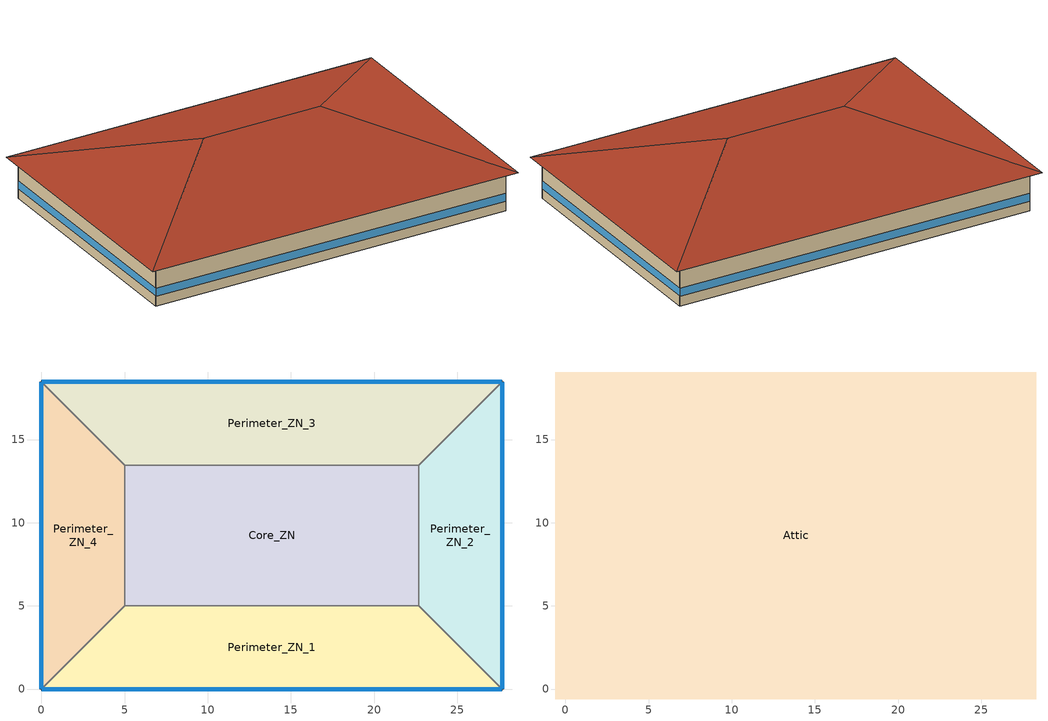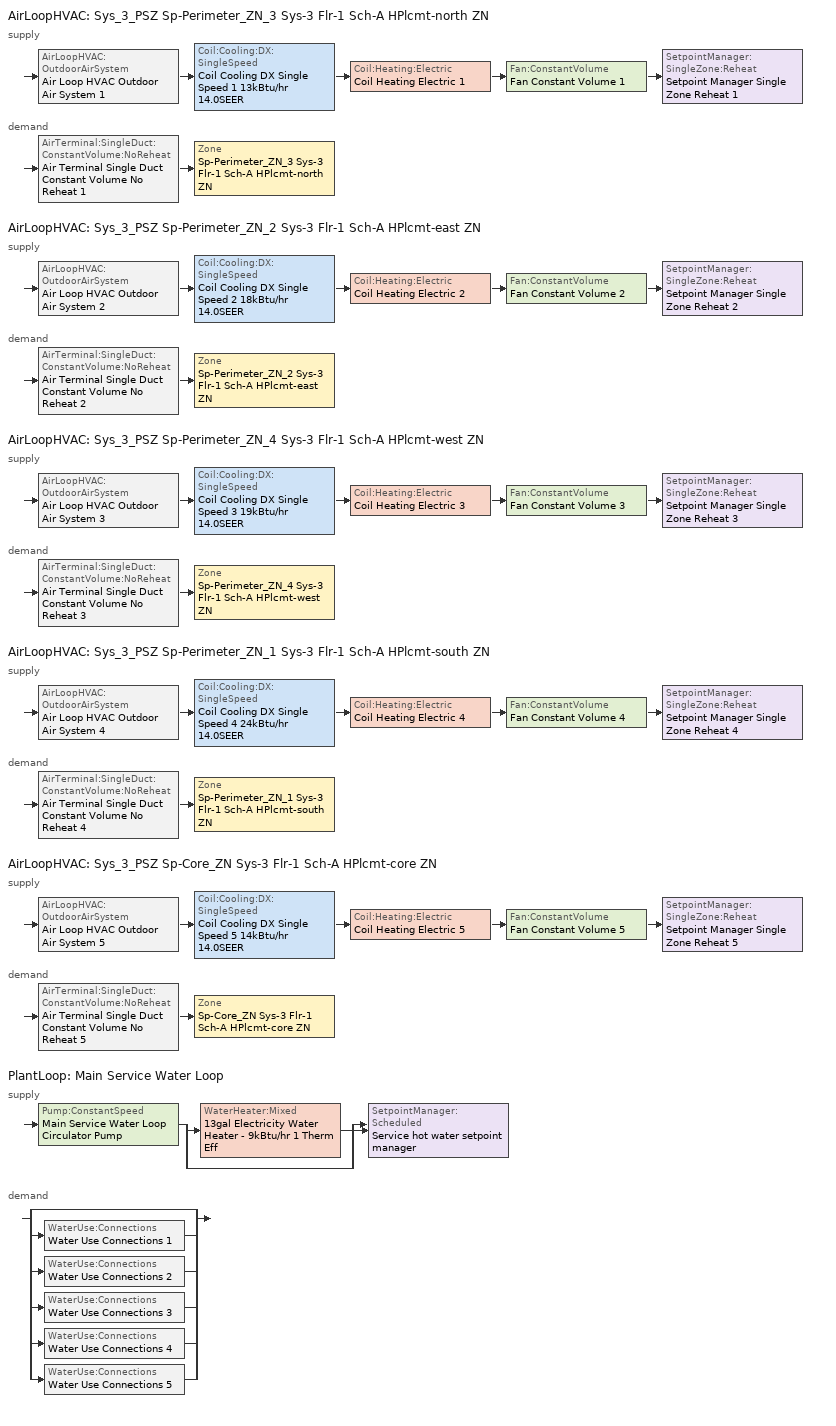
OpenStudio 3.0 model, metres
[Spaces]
Perimeter_ZN_1
 floor ground: 22.69,5 27.69,0 0,0 5,5 z0
 wall outside: 0,0 27.69,0 z0:3.05
 wall to Perimeter_ZN_4: 5,5 0,0 z0:3.05
 wall to Core_ZN: 22.69,5 5,5 z0:3.05
 wall to Perimeter_ZN_2: 27.69,0 22.69,5 z0:3.05
 window: 0.03,0 27.66,0 z0.76:1.37
Perimeter_ZN_2
 floor ground: 27.69,18.46 27.69,0 22.69,5 22.69,13.46 z0
 wall outside: 27.69,0 27.69,18.46 z0:3.05
 wall to Perimeter_ZN_3: 27.69,18.46 22.69,13.46 z0:3.05
 wall to Core_ZN: 22.69,13.46 22.69,5 z0:3.05
 window: 27.69,0.03 27.69,18.43 z0.76:1.37
Perimeter_ZN_3
 floor ground: 27.69,18.46 22.69,13.46 5,13.46 0,18.46 z0
 wall outside: 27.69,18.46 0,18.46 z0:3.05
 wall to Core_ZN: 5,13.46 22.69,13.46 z0:3.05
 wall to Perimeter_ZN_4: 0,18.46 5,13.46 z0:3.05
 window: 27.66,18.46 0.03,18.46 z0.76:1.37
Perimeter_ZN_4
 floor ground: 0,18.46 5,13.46 5,5 0,0 z0
 wall outside: 0,18.46 0,0 z0:3.05
 wall to Core_ZN: 5,5 5,13.46 z0:3.05
 window: 0,18.43 0,0.03 z0.76:1.37
Core_ZN
 floor ground: 22.69,13.46 22.69,5 5,5 5,13.46 z0
Attic
 floor outside: 28.29,19.06 27.69,18.46 0,18.46 -0.6,19.06 z3.05; -0.6,19.06 0,18.46 0,0 -0.6,-0.6 z3.05; 28.29,19.06 28.29,-0.6 27.69,0 27.69,18.46 z3.05; 27.69,0 28.29,-0.6 -0.6,-0.6 0,0 z3.05
 floor to Perimeter_ZN_4: 0,18.46 5,13.46 5,5 0,0 z3.05
 floor to Perimeter_ZN_1: 22.69,5 27.69,0 0,0 5,5 z3.05
 floor to Perimeter_ZN_2: 27.69,18.46 27.69,0 22.69,5 22.69,13.46 z3.05
 floor to Core_ZN: 22.69,13.46 22.69,5 5,5 5,13.46 z3.05
 floor to Perimeter_ZN_3: 27.69,18.46 22.69,13.46 5,13.46 0,18.46 z3.05
 roof outside: 18.46,9.23,6.33 28.29,-0.6,3.05 28.29,19.06,3.05; 18.46,9.23,6.33 28.29,19.06,3.05 -0.6,19.06,3.05 9.23,9.23,6.33; 9.23,9.23,6.33 -0.6,-0.6,3.05 28.29,-0.6,3.05 18.46,9.23,6.33; 9.23,9.23,6.33 -0.6,19.06,3.05 -0.6,-0.6,3.05
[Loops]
AirLoopHVAC 'Sys_3_PSZ Sp-Perimeter_ZN_3 Sys-3 Flr-1 Sch-A HPlcmt-north ZN'
 supply: AirLoopHVAC:OutdoorAirSystem 'Air Loop HVAC Outdoor Air System 1' > Coil:Cooling:DX:SingleSpeed 'Coil Cooling DX Single Speed 1 13kBtu/hr 14.0SEER' > Coil:Heating:Electric 'Coil Heating Electric 1' > Fan:ConstantVolume 'Fan Constant Volume 1' > SetpointManager:SingleZone:Reheat 'Setpoint Manager Single Zone Reheat 1'
 demand: AirTerminal:SingleDuct:ConstantVolume:NoReheat 'Air Terminal Single Duct Constant Volume No Reheat 1' > Zone 'Sp-Perimeter_ZN_3 Sys-3 Flr-1 Sch-A HPlcmt-north ZN'
AirLoopHVAC 'Sys_3_PSZ Sp-Perimeter_ZN_2 Sys-3 Flr-1 Sch-A HPlcmt-east ZN'
 supply: AirLoopHVAC:OutdoorAirSystem 'Air Loop HVAC Outdoor Air System 2' > Coil:Cooling:DX:SingleSpeed 'Coil Cooling DX Single Speed 2 18kBtu/hr 14.0SEER' > Coil:Heating:Electric 'Coil Heating Electric 2' > Fan:ConstantVolume 'Fan Constant Volume 2' > SetpointManager:SingleZone:Reheat 'Setpoint Manager Single Zone Reheat 2'
 demand: AirTerminal:SingleDuct:ConstantVolume:NoReheat 'Air Terminal Single Duct Constant Volume No Reheat 2' > Zone 'Sp-Perimeter_ZN_2 Sys-3 Flr-1 Sch-A HPlcmt-east ZN'
AirLoopHVAC 'Sys_3_PSZ Sp-Perimeter_ZN_4 Sys-3 Flr-1 Sch-A HPlcmt-west ZN'
 supply: AirLoopHVAC:OutdoorAirSystem 'Air Loop HVAC Outdoor Air System 3' > Coil:Cooling:DX:SingleSpeed 'Coil Cooling DX Single Speed 3 19kBtu/hr 14.0SEER' > Coil:Heating:Electric 'Coil Heating Electric 3' > Fan:ConstantVolume 'Fan Constant Volume 3' > SetpointManager:SingleZone:Reheat 'Setpoint Manager Single Zone Reheat 3'
 demand: AirTerminal:SingleDuct:ConstantVolume:NoReheat 'Air Terminal Single Duct Constant Volume No Reheat 3' > Zone 'Sp-Perimeter_ZN_4 Sys-3 Flr-1 Sch-A HPlcmt-west ZN'
AirLoopHVAC 'Sys_3_PSZ Sp-Perimeter_ZN_1 Sys-3 Flr-1 Sch-A HPlcmt-south ZN'
 supply: AirLoopHVAC:OutdoorAirSystem 'Air Loop HVAC Outdoor Air System 4' > Coil:Cooling:DX:SingleSpeed 'Coil Cooling DX Single Speed 4 24kBtu/hr 14.0SEER' > Coil:Heating:Electric 'Coil Heating Electric 4' > Fan:ConstantVolume 'Fan Constant Volume 4' > SetpointManager:SingleZone:Reheat 'Setpoint Manager Single Zone Reheat 4'
 demand: AirTerminal:SingleDuct:ConstantVolume:NoReheat 'Air Terminal Single Duct Constant Volume No Reheat 4' > Zone 'Sp-Perimeter_ZN_1 Sys-3 Flr-1 Sch-A HPlcmt-south ZN'
AirLoopHVAC 'Sys_3_PSZ Sp-Core_ZN Sys-3 Flr-1 Sch-A HPlcmt-core ZN'
 supply: AirLoopHVAC:OutdoorAirSystem 'Air Loop HVAC Outdoor Air System 5' > Coil:Cooling:DX:SingleSpeed 'Coil Cooling DX Single Speed 5 14kBtu/hr 14.0SEER' > Coil:Heating:Electric 'Coil Heating Electric 5' > Fan:ConstantVolume 'Fan Constant Volume 5' > SetpointManager:SingleZone:Reheat 'Setpoint Manager Single Zone Reheat 5'
 demand: AirTerminal:SingleDuct:ConstantVolume:NoReheat 'Air Terminal Single Duct Constant Volume No Reheat 5' > Zone 'Sp-Core_ZN Sys-3 Flr-1 Sch-A HPlcmt-core ZN'
PlantLoop 'Main Service Water Loop'
 supply: Pump:ConstantSpeed 'Main Service Water Loop Circulator Pump' > split
  | WaterHeater:Mixed '13gal Electricity Water Heater - 9kBtu/hr 1 Therm Eff'
  | bypass
  join > SetpointManager:Scheduled 'Service hot water setpoint manager'
 demand: split
  | bypass
  | WaterUse:Connections 'Water Use Connections 1'
  | WaterUse:Connections 'Water Use Connections 2'
  | WaterUse:Connections 'Water Use Connections 3'
  | WaterUse:Connections 'Water Use Connections 4'
  | WaterUse:Connections 'Water Use Connections 5'
[Site]
Kuujjuaq AP_QC_CAN: Latitude {deg}=58.1; Longitude {deg}=-68.417; Time Zone {hr}=-5; Elevation {m}=39.9; Terrain=City
[Building]
SmallOffice-CAN_QC_Kuujjuaq.AP.719060_CWEC2016.epw created: 2020-05-18 23:50:56 +0000: North Axis {deg}=0; Default Construction Set=BTAP-Mass at hdd = 8550.0; Standards Number of Stories=1; Standards Number of Above Ground Stories=1; Standards Building Type=NECB2017_SmallOffice
[Site:WaterMainsTemperature]
Calculation Method=Correlation; Annual Average Outdoor Air Temperature {C}=-3.825; Maximum Difference In Monthly Average Outdoor Air Temperatures {deltaC}=36
[Site:GroundTemperature:BuildingSurface]
19.527, 19.502, 19.536, 19.598, 20.002, 21.64, 22.225, 22.375, 21.449, 20.121, 19.802, 19.633
[SizingPeriod:DesignDay] Barometric Pressure {Pa}=100847; Sky Clearness=0; Rain Indicator=0; Snow Indicator=0; Day of Month=21; Daylight Saving Time Indicator=0; Humidity Indicating Type=Wetbulb; Dry-Bulb Temperature Range Modifier Type=DefaultMultipliers
Name | Maximum Dry-Bulb Temperature {C} | Daily Dry-Bulb Temperature Range {deltaC} | Humidity Indicating Conditions at Maximum Dry-Bulb | Wind Speed {m/s} | Wind Direction {deg} | Month | Day Type | Solar Model Indicator | ASHRAE Taub | ASHRAE Taud
Kuujjuaq AP Ann Clg .4% Condns DB=>MWB | 24.1 | 10.3 | 16.2 | 4 | 210 | 7 | SummerDesignDay | ASHRAETau | 0.364 | 2.418
Kuujjuaq AP Ann Htg 99.6% Condns DB | -36.2 | 0 | -36.2 | 2.2 | 220 | 1 | WinterDesignDay | ASHRAEClearSky
[Material:NoMass] Roughness=Smooth; Thermal Absorptance=0.9; Solar Absorptance=0.7
Name | Thermal Resistance {m2-K/W} | Visible Absorptance
Typical Carpet Pad | 0.21648 | 0.8
Typical Insulation 1 | 6.78179 | 0.7
Typical Insulation 2 | 5.19354 | 0.7
Typical Insulation 3 | 8.26445 | 0.7
Typical Carpet Pad 2 | 2.57255 | 0.8
Typical Carpet Pad 3 | 4.69593 | 0.8
Typical Insulation 4 | 0.714268 | 0.7
Typical Insulation 5 | 0.714286 | 0.7
[Material]
Name | Roughness | Thickness {m} | Conductivity {W/m-K} | Density {kg/m3} | Specific Heat {J/kg-K} | Thermal Absorptance | Solar Absorptance | Visible Absorptance
100mm Normalweight concrete floor | MediumSmooth | 0.1016 | 2.31 | 2322 | 832
G01 13mm gypsum board | Smooth | 0.0127 | 0.16 | 800 | 1090 | 0.9 | 0.7 | 0.5
G05 25mm wood | MediumSmooth | 0.0254 | 0.15 | 608 | 1630 | 0.9 | 0.5 | 0.5
4 in. Normalweight Concrete Floor | MediumRough | 0.1016 | 2.31 | 2322 | 832 | 0.9 | 0.7 | 0.7
1IN Stucco | Smooth | 0.0253 | 0.6918 | 1858 | 837 | 0.9 | 0.7 | 0.92
8IN CONCRETE HW RefBldg | Rough | 0.2032 | 1.311 | 2240 | 836.8 | 0.9 | 0.7 | 0.7
1/2IN Gypsum | Smooth | 0.0127 | 0.16 | 784.9 | 830 | 0.9 | 0.4 | 0.4
Metal Roof Surface; F08 Metal surface | Smooth | 0.0008 | 45.28 | 7824 | 500 | 0.9 | 0.7 | 0.7
6 in. Normalweight Concrete Floor | MediumRough | 0.1524 | 2.31 | 2322 | 832 | 0.9 | 0.7 | 0.7
[Construction]
BTAP-Int-Floor: 100mm Normalweight concrete floor, Typical Carpet Pad
BTAP-Int-Wall: G01 13mm gypsum board, G01 13mm gypsum board
BTAP-Int-Ceiling: Typical Carpet Pad, 100mm Normalweight concrete floor
BTAP-Ext-DaylightDiffuser: SimpleGlazing
BTAP-Int-Door: G05 25mm wood
BTAP-Ext-Floor-Mass:U-0.142: Typical Insulation 1, 4 in. Normalweight Concrete Floor, Typical Carpet Pad
BTAP-Ext-Wall-Mass:U-0.183: 1IN Stucco, 8IN CONCRETE HW RefBldg, Typical Insulation 2, 1/2IN Gypsum
BTAP-Ext-Roof-Metal:U-0.12099999999999998: Metal Roof Surface, Typical Insulation 3
BTAP-Grnd-Floor-Mass:U-0.379: 6 in. Normalweight Concrete Floor, Typical Carpet Pad 2
BTAP-Grnd-Roof-Mass:U-0.21: 6 in. Normalweight Concrete Floor, Typical Carpet Pad 3
BTAP-Ext-Door:U-1.4: F08 Metal surface, Typical Insulation 4
BTAP-Ext-OverHeadDoor:U-1.4: Typical Insulation 5
BTAP-Ext-DaylightDiffuser:U=0.140 SHGC=0.600: SimpleGlazing:U=0.140 SHGC=0.600
[DefaultConstructionSet]
BTAP-Mass at hdd = 8550.0: Default Exterior Surface Constructions=BTAP-Mass at hdd = 8550.0; Default Interior Surface Constructions=Default Surface Constructions 2; Default Ground Contact Surface Constructions=BTAP-Mass at hdd = 8550.0 1; Default Exterior SubSurface Constructions=BTAP-Mass at hdd = 8550.0; Default Interior SubSurface Constructions=Default Sub Surface Constructions 2; Interior Partition Construction=BTAP-Int-Door
[DefaultSurfaceConstructions]
Name | Floor Construction | Wall Construction | Roof Ceiling Construction
Default Surface Constructions 2 | BTAP-Int-Floor | BTAP-Int-Wall | BTAP-Int-Ceiling
BTAP-Mass at hdd = 8550.0 | BTAP-Ext-Floor-Mass:U-0.142 | BTAP-Ext-Wall-Mass:U-0.183 | BTAP-Ext-Roof-Metal:U-0.12099999999999998
BTAP-Mass at hdd = 8550.0 1 | BTAP-Grnd-Floor-Mass:U-0.379 | BTAP-Grnd-Roof-Mass:U-0.21 | BTAP-Grnd-Roof-Mass:U-0.21
[DefaultSubSurfaceConstructions]
Name | Fixed Window Construction | Operable Window Construction | Door Construction | Glass Door Construction | Overhead Door Construction | Skylight Construction | Tubular Daylight Dome Construction | Tubular Daylight Diffuser Construction
Default Sub Surface Constructions 2 | BTAP-Ext-DaylightDiffuser | BTAP-Ext-DaylightDiffuser | BTAP-Int-Door
BTAP-Mass at hdd = 8550.0 | BTAP-Ext-DaylightDiffuser:U=0.140 SHGC=0.600 | BTAP-Ext-DaylightDiffuser:U=0.140 SHGC=0.600 | BTAP-Ext-Door:U-1.4 | BTAP-Ext-DaylightDiffuser:U=0.140 SHGC=0.600 | BTAP-Ext-OverHeadDoor:U-1.4 | BTAP-Ext-DaylightDiffuser:U=0.140 SHGC=0.600 | BTAP-Ext-DaylightDiffuser:U=0.140 SHGC=0.600 | BTAP-Ext-DaylightDiffuser:U=0.140 SHGC=0.600
[WindowMaterial:SimpleGlazingSystem] Solar Heat Gain Coefficient=0.6; Visible Transmittance=0.21
Name | U-Factor {W/m2-K}
SimpleGlazing | 2.2
SimpleGlazing:U=0.140 SHGC=0.600 | 1.4
[Space]
Name | Space Type | Building Story | Thermal Zone | Part of Total Floor Area
Perimeter_ZN_1 | Space Function Office enclosed <= 25 m2 | Building Story 1 | Sp-Perimeter_ZN_1 Sys-3 Flr-1 Sch-A HPlcmt-south ZN | Yes
Attic | Space Function - undefined - | Building Story 2 | Sp-Attic Sys-0 Flr-2 Sch-- undefined - HPlcmt-core ZN | No
Perimeter_ZN_2 | Space Function Office enclosed <= 25 m2 | Building Story 1 | Sp-Perimeter_ZN_2 Sys-3 Flr-1 Sch-A HPlcmt-east ZN | Yes
Perimeter_ZN_3 | Space Function Office enclosed <= 25 m2 | Building Story 1 | Sp-Perimeter_ZN_3 Sys-3 Flr-1 Sch-A HPlcmt-north ZN | Yes
Perimeter_ZN_4 | Space Function Office enclosed <= 25 m2 | Building Story 1 | Sp-Perimeter_ZN_4 Sys-3 Flr-1 Sch-A HPlcmt-west ZN | Yes
Core_ZN | Space Function Office enclosed <= 25 m2 | Building Story 1 | Sp-Core_ZN Sys-3 Flr-1 Sch-A HPlcmt-core ZN | Yes
[BuildingStory]
Name | Nominal Z Coordinate {m}
Building Story 1 | 0
Building Story 2 | 3.05
[SpaceType] Standards Building Type=Space Function
Name | Default Schedule Set | Design Specification Outdoor Air Object | Standards Space Type
Space Function - undefined - | Space Function - undefined - Schedule Set | Space Function - undefined - Ventilation | - undefined -
Space Function Office enclosed <= 25 m2 | Space Function Office enclosed <= 25 m2 Schedule Set | Space Function Office enclosed <= 25 m2 Ventilation | Office enclosed <= 25 m2
[DesignSpecification:OutdoorAir] Outdoor Air Flow per Person {m3/s-person}=0; Outdoor Air Flow Air Changes per Hour {1/hr}=0
Name | Outdoor Air Flow per Floor Area {m3/s-m2} | Outdoor Air Method | Outdoor Air Flow Rate {m3/s}
Space Function - undefined - Ventilation | 0
Space Function Office enclosed <= 25 m2 Ventilation | 0.00042164 | Sum | 0
[DefaultScheduleSet] Infiltration Schedule=Always On
Name | Number of People Schedule | People Activity Level Schedule | Lighting Schedule | Electric Equipment Schedule
Space Function - undefined - Schedule Set
Space Function Office enclosed <= 25 m2 Schedule Set | NECB-A-Occupancy | NECB-Activity | NECB-A-Occupancy-NECB-A-Lighting-0.3-0.1-0.67-Light Ruleset | NECB-A-Electric-Equipment
[ThermostatSetpoint:DualSetpoint]
Name | Heating Setpoint Temperature Schedule | Cooling Setpoint Temperature Schedule
Space Function - undefined - Thermostat 2
Space Function Office enclosed <= 25 m2 Thermostat 6; Space Function Office enclosed <= 25 m2 Thermostat 7; Space Function Office enclosed <= 25 m2 Thermostat 8; Space Function Office enclosed <= 25 m2 Thermostat 9; Space Function Office enclosed <= 25 m2 Thermostat 10 | NECB-A-Thermostat Setpoint-Heating | NECB-A-Thermostat Setpoint-Cooling
[People:Definition]
Space Function Office enclosed <= 25 m2 People Definition: Number of People Calculation Method=People/Area; People per Space Floor Area {person/m2}=0.0500182; Fraction Radiant=0.3
[People]
Space Function Office enclosed <= 25 m2 People: People Definition=Space Function Office enclosed <= 25 m2 People Definition; Space or SpaceType=Space Function Office enclosed <= 25 m2; Work Efficiency Schedule=Work Efficiency Schedule; Clothing Insulation Schedule=Clothing Schedule; Air Velocity Schedule=Air Velocity Schedule; Multiplier=1
[Lights:Definition]
Space Function Office enclosed <= 25 m2 Lights Definition: Design Level Calculation Method=Watts/Area; Watts per Space Floor Area {W/m2}=9.99992; Fraction Radiant=0.5; Fraction Visible=0.2
[Lights]
Space Function Office enclosed <= 25 m2 Lights: Lights Definition=Space Function Office enclosed <= 25 m2 Lights Definition; Space or SpaceType=Space Function Office enclosed <= 25 m2; Fraction Replaceable=1
[ElectricEquipment:Definition]
Space Function Office enclosed <= 25 m2 Elec Equip Definition: Design Level Calculation Method=Watts/Area; Watts per Space Floor Area {W/m2}=7.50273; Fraction Radiant=0.5
[ElectricEquipment]
Space Function Office enclosed <= 25 m2 Elec Equip: Electric Equipment Definition=Space Function Office enclosed <= 25 m2 Elec Equip Definition; Space or SpaceType=Space Function Office enclosed <= 25 m2
[SpaceInfiltration:DesignFlowRate] Schedule=Always On Discrete; Design Flow Rate Calculation Method=Flow/ExteriorArea; Constant Term Coefficient=0; Temperature Term Coefficient=0; Velocity Term Coefficient=0.224; Velocity Squared Term Coefficient=0
Name | Space or SpaceType | Flow per Exterior Surface Area {m3/s-m2}
Attic Infiltration | Attic | 0.000228332
Perimeter_ZN_1 Infiltration | Perimeter_ZN_1 | 0.00025
Perimeter_ZN_2 Infiltration | Perimeter_ZN_2 | 0.00025
Perimeter_ZN_3 Infiltration | Perimeter_ZN_3 | 0.00025
Perimeter_ZN_4 Infiltration | Perimeter_ZN_4 | 0.00025
[ThermalZone] Use Ideal Air Loads=No
Name | Thermostat
Sp-Attic Sys-0 Flr-2 Sch-- undefined - HPlcmt-core ZN | Space Function - undefined - Thermostat 2
Sp-Perimeter_ZN_3 Sys-3 Flr-1 Sch-A HPlcmt-north ZN | Space Function Office enclosed <= 25 m2 Thermostat 6
Sp-Perimeter_ZN_2 Sys-3 Flr-1 Sch-A HPlcmt-east ZN | Space Function Office enclosed <= 25 m2 Thermostat 7
Sp-Perimeter_ZN_4 Sys-3 Flr-1 Sch-A HPlcmt-west ZN | Space Function Office enclosed <= 25 m2 Thermostat 8
Sp-Perimeter_ZN_1 Sys-3 Flr-1 Sch-A HPlcmt-south ZN | Space Function Office enclosed <= 25 m2 Thermostat 9
Sp-Core_ZN Sys-3 Flr-1 Sch-A HPlcmt-core ZN | Space Function Office enclosed <= 25 m2 Thermostat 10
[Sizing:Zone] Zone Cooling Design Supply Air Temperature Input Method=SupplyAirTemperature; Zone Cooling Design Supply Air Temperature Difference {deltaC}=11.11; Zone Heating Design Supply Air Temperature Input Method=SupplyAirTemperature; Zone Heating Design Supply Air Temperature Difference {deltaC}=11.11; Zone Cooling Design Supply Air Humidity Ratio {kg-H2O/kg-air}=0.0085; Zone Heating Design Supply Air Humidity Ratio {kg-H2O/kg-air}=0.008; Cooling Design Air Flow Method=DesignDay; Heating Design Air Flow Method=DesignDay; Account for Dedicated Outdoor Air System=No; Dedicated Outdoor Air System Control Strategy=NeutralSupplyAir; Dedicated Outdoor Air Low Setpoint Temperature for Design {C}=autosize; Dedicated Outdoor Air High Setpoint Temperature for Design {C}=autosize
Name | Zone Cooling Design Supply Air Temperature {C} | Zone Heating Design Supply Air Temperature {C} | Zone Heating Sizing Factor | Zone Cooling Sizing Factor
Sp-Attic Sys-0 Flr-2 Sch-- undefined - HPlcmt-core ZN | 14 | 40
Sp-Perimeter_ZN_3 Sys-3 Flr-1 Sch-A HPlcmt-north ZN; Sp-Perimeter_ZN_2 Sys-3 Flr-1 Sch-A HPlcmt-east ZN; Sp-Perimeter_ZN_4 Sys-3 Flr-1 Sch-A HPlcmt-west ZN; Sp-Perimeter_ZN_1 Sys-3 Flr-1 Sch-A HPlcmt-south ZN; Sp-Core_ZN Sys-3 Flr-1 Sch-A HPlcmt-core ZN | 13 | 43 | 1.3 | 1.1
[Zone equipment]
Sp-Perimeter_ZN_3 Sys-3 Flr-1 Sch-A HPlcmt-north ZN: Air Terminal Single Duct Constant Volume No Reheat 1, Zone HVAC Baseboard Convective Electric 1
Sp-Perimeter_ZN_2 Sys-3 Flr-1 Sch-A HPlcmt-east ZN: Air Terminal Single Duct Constant Volume No Reheat 2, Zone HVAC Baseboard Convective Electric 2
Sp-Perimeter_ZN_4 Sys-3 Flr-1 Sch-A HPlcmt-west ZN: Air Terminal Single Duct Constant Volume No Reheat 3, Zone HVAC Baseboard Convective Electric 3
Sp-Perimeter_ZN_1 Sys-3 Flr-1 Sch-A HPlcmt-south ZN: Air Terminal Single Duct Constant Volume No Reheat 4, Zone HVAC Baseboard Convective Electric 4
Sp-Core_ZN Sys-3 Flr-1 Sch-A HPlcmt-core ZN: Air Terminal Single Duct Constant Volume No Reheat 5, Zone HVAC Baseboard Convective Electric 5
[AirLoopHVAC] Design Supply Air Flow Rate {m3/s}=AutoSize
Name | Availability Schedule
Sys_3_PSZ Sp-Perimeter_ZN_3 Sys-3 Flr-1 Sch-A HPlcmt-north ZN | Sys_3_PSZ Sp-Perimeter_ZN_3 Sys-3 Flr-1 Sch-A HPlcmt-north ZN Occ Sch
Sys_3_PSZ Sp-Perimeter_ZN_2 Sys-3 Flr-1 Sch-A HPlcmt-east ZN | Sys_3_PSZ Sp-Perimeter_ZN_2 Sys-3 Flr-1 Sch-A HPlcmt-east ZN Occ Sch
Sys_3_PSZ Sp-Perimeter_ZN_4 Sys-3 Flr-1 Sch-A HPlcmt-west ZN | Sys_3_PSZ Sp-Perimeter_ZN_4 Sys-3 Flr-1 Sch-A HPlcmt-west ZN Occ Sch
Sys_3_PSZ Sp-Perimeter_ZN_1 Sys-3 Flr-1 Sch-A HPlcmt-south ZN | Sys_3_PSZ Sp-Perimeter_ZN_1 Sys-3 Flr-1 Sch-A HPlcmt-south ZN Occ Sch
Sys_3_PSZ Sp-Core_ZN Sys-3 Flr-1 Sch-A HPlcmt-core ZN | Sys_3_PSZ Sp-Core_ZN Sys-3 Flr-1 Sch-A HPlcmt-core ZN Occ Sch
[Sizing:System] Type of Load to Size On=Sensible; Design Outdoor Air Flow Rate {m3/s}=Autosize; Central Heating Maximum System Air Flow Ratio=1; Preheat Design Temperature {C}=7; Preheat Design Humidity Ratio {kg-H2O/kg-Air}=0.008; Precool Design Temperature {C}=13; Precool Design Humidity Ratio {kg-H2O/kg-Air}=0.008; Central Cooling Design Supply Air Temperature {C}=13; Central Heating Design Supply Air Temperature {C}=43; Sizing Option=NonCoincident; 100% Outdoor Air in Cooling=No; 100% Outdoor Air in Heating=No; Central Cooling Design Supply Air Humidity Ratio {kg-H2O/kg-Air}=0.0085; Central Heating Design Supply Air Humidity Ratio {kg-H2O/kg-Air}=0.008; Cooling Design Air Flow Method=DesignDay; Cooling Design Air Flow Rate {m3/s}=0; Heating Design Air Flow Method=DesignDay; Heating Design Air Flow Rate {m3/s}=0; System Outdoor Air Method=ZoneSum; Zone Maximum Outdoor Air Fraction=1; Cooling Supply Air Flow Rate Per Floor Area {m3/s-m2}=0.00996765; Cooling Fraction of Autosized Cooling Supply Air Flow Rate=1; Cooling Supply Air Flow Rate Per Unit Cooling Capacity {m3/s-W}=3.94755e-05; Heating Supply Air Flow Rate Per Floor Area {m3/s-m2}=0.00996765; Heating Fraction of Autosized Heating Supply Air Flow Rate=1; Heating Fraction of Autosized Cooling Supply Air Flow Rate=1; Heating Supply Air Flow Rate Per Unit Heating Capacity {m3/s-W}=3.15882e-05; Cooling Design Capacity Method=CoolingDesignCapacity; Cooling Design Capacity {W}=autosize; Cooling Design Capacity Per Floor Area {W/m2}=234.7; Fraction of Autosized Cooling Design Capacity=1; Heating Design Capacity Method=HeatingDesignCapacity; Heating Design Capacity {W}=autosize; Heating Design Capacity Per Floor Area {W/m2}=157; Fraction of Autosized Heating Design Capacity=1; Central Cooling Capacity Control Method=OnOff
Sys_3_PSZ Sp-Perimeter_ZN_3 Sys-3 Flr-1 Sch-A HPlcmt-north ZN; Sys_3_PSZ Sp-Perimeter_ZN_2 Sys-3 Flr-1 Sch-A HPlcmt-east ZN; Sys_3_PSZ Sp-Perimeter_ZN_4 Sys-3 Flr-1 Sch-A HPlcmt-west ZN; Sys_3_PSZ Sp-Perimeter_ZN_1 Sys-3 Flr-1 Sch-A HPlcmt-south ZN; Sys_3_PSZ Sp-Core_ZN Sys-3 Flr-1 Sch-A HPlcmt-core ZN
[Fan:ConstantVolume] Availability Schedule=Always On Discrete; Fan Total Efficiency=0.39975; Pressure Rise {Pa}=640; Maximum Flow Rate {m3/s}=AutoSize; Motor Efficiency=0.615
Fan Constant Volume 1; Fan Constant Volume 2; Fan Constant Volume 3; Fan Constant Volume 4; Fan Constant Volume 5
[Coil:Heating:Electric] Availability Schedule=Always On Discrete
Coil Heating Electric 1; Coil Heating Electric 2; Coil Heating Electric 3; Coil Heating Electric 4; Coil Heating Electric 5
[Coil:Cooling:DX:SingleSpeed] Availability Schedule=Always On Discrete; Rated Total Cooling Capacity {W}=autosize; Rated Sensible Heat Ratio=autosize; Rated COP {W/W}=4.11713; Rated Air Flow Rate {m3/s}=autosize; Rated Evaporator Fan Power Per Volume Flow Rate {W/(m3/s)}=773.3; Total Cooling Capacity Function of Temperature Curve=DXCOOL-NECB2011-REF-CAPFT; Total Cooling Capacity Function of Flow Fraction Curve=DXCOOL-NECB2011-REF-CAPFFLOW; Energy Input Ratio Function of Temperature Curve=DXCOOL-NECB2011-REF-COOLEIRFT; Energy Input Ratio Function of Flow Fraction Curve=DXCOOL-NECB2011-REF-COOLEIRFFLOW; Part Load Fraction Correlation Curve=DXCOOL-NECB2011-REF-COOLPLFFPLR; Condenser Type=AirCooled; Evaporative Condenser Effectiveness=0; Evaporative Condenser Air Flow Rate {m3/s}=Autosize; Evaporative Condenser Pump Rated Power Consumption {W}=Autosize; Crankcase Heater Capacity {W}=0; Maximum Outdoor Dry-Bulb Temperature for Crankcase Heater Operation {C}=0; Basin Heater Capacity {W/K}=0; Basin Heater Setpoint Temperature {C}=10
Coil Cooling DX Single Speed 1 13kBtu/hr 14.0SEER; Coil Cooling DX Single Speed 2 18kBtu/hr 14.0SEER; Coil Cooling DX Single Speed 3 19kBtu/hr 14.0SEER; Coil Cooling DX Single Speed 4 24kBtu/hr 14.0SEER; Coil Cooling DX Single Speed 5 14kBtu/hr 14.0SEER
[Controller:OutdoorAir] Minimum Outdoor Air Flow Rate {m3/s}=autosize; Maximum Outdoor Air Flow Rate {m3/s}=Autosize; Economizer Control Type=NoEconomizer; Economizer Control Action Type=ModulateFlow; Economizer Maximum Limit Dry-Bulb Temperature {C}=28; Economizer Maximum Limit Enthalpy {J/kg}=64000; Economizer Minimum Limit Dry-Bulb Temperature {C}=-100; Lockout Type=NoLockout; Minimum Limit Type=FixedMinimum; High Humidity Control=No; Heat Recovery Bypass Control Type=BypassWhenOAFlowGreaterThanMinimum
Name | Minimum Outdoor Air Schedule | Controller Mechanical Ventilation
Controller Outdoor Air 1 | Sys_3_PSZ Sp-Perimeter_ZN_3 Sys-3 Flr-1 Sch-A HPlcmt-north ZN Occ Sch | Controller Mechanical Ventilation 1
Controller Outdoor Air 2 | Sys_3_PSZ Sp-Perimeter_ZN_2 Sys-3 Flr-1 Sch-A HPlcmt-east ZN Occ Sch | Controller Mechanical Ventilation 2
Controller Outdoor Air 3 | Sys_3_PSZ Sp-Perimeter_ZN_4 Sys-3 Flr-1 Sch-A HPlcmt-west ZN Occ Sch | Controller Mechanical Ventilation 3
Controller Outdoor Air 4 | Sys_3_PSZ Sp-Perimeter_ZN_1 Sys-3 Flr-1 Sch-A HPlcmt-south ZN Occ Sch | Controller Mechanical Ventilation 4
Controller Outdoor Air 5 | Sys_3_PSZ Sp-Core_ZN Sys-3 Flr-1 Sch-A HPlcmt-core ZN Occ Sch | Controller Mechanical Ventilation 5
[Controller:MechanicalVentilation] Availability Schedule=Always On Discrete; System Outdoor Air Method=ZoneSum
Controller Mechanical Ventilation 1; Controller Mechanical Ventilation 2; Controller Mechanical Ventilation 3; Controller Mechanical Ventilation 4; Controller Mechanical Ventilation 5
[AirLoopHVAC:OutdoorAirSystem]
Name | Controller
Air Loop HVAC Outdoor Air System 1 | Controller Outdoor Air 1
Air Loop HVAC Outdoor Air System 2 | Controller Outdoor Air 2
Air Loop HVAC Outdoor Air System 3 | Controller Outdoor Air 3
Air Loop HVAC Outdoor Air System 4 | Controller Outdoor Air 4
Air Loop HVAC Outdoor Air System 5 | Controller Outdoor Air 5
[SetpointManager:SingleZone:Reheat] Minimum Supply Air Temperature {C}=13; Maximum Supply Air Temperature {C}=43
Name | Control Zone
Setpoint Manager Single Zone Reheat 1 | Sp-Perimeter_ZN_3 Sys-3 Flr-1 Sch-A HPlcmt-north ZN
Setpoint Manager Single Zone Reheat 2 | Sp-Perimeter_ZN_2 Sys-3 Flr-1 Sch-A HPlcmt-east ZN
Setpoint Manager Single Zone Reheat 3 | Sp-Perimeter_ZN_4 Sys-3 Flr-1 Sch-A HPlcmt-west ZN
Setpoint Manager Single Zone Reheat 4 | Sp-Perimeter_ZN_1 Sys-3 Flr-1 Sch-A HPlcmt-south ZN
Setpoint Manager Single Zone Reheat 5 | Sp-Core_ZN Sys-3 Flr-1 Sch-A HPlcmt-core ZN
[AirTerminal:SingleDuct:ConstantVolume:NoReheat] Availability Schedule=Always On Discrete; Maximum Air Flow Rate {m3/s}=AutoSize
Air Terminal Single Duct Constant Volume No Reheat 1; Air Terminal Single Duct Constant Volume No Reheat 2; Air Terminal Single Duct Constant Volume No Reheat 3; Air Terminal Single Duct Constant Volume No Reheat 4; Air Terminal Single Duct Constant Volume No Reheat 5
[ZoneHVAC:Baseboard:Convective:Electric] Availability Schedule=Always On Discrete; Nominal Capacity {W}=autosize; Efficiency=1
Zone HVAC Baseboard Convective Electric 1; Zone HVAC Baseboard Convective Electric 2; Zone HVAC Baseboard Convective Electric 3; Zone HVAC Baseboard Convective Electric 4; Zone HVAC Baseboard Convective Electric 5
[PlantLoop]
Main Service Water Loop: Glycol Concentration=0; Maximum Loop Temperature {C}=60; Minimum Loop Temperature {C}=10; Plant Loop Volume {m3}=Autocalculate; Load Distribution Scheme=Optimal
[Sizing:Plant]
Main Service Water Loop: Loop Type=Heating; Design Loop Exit Temperature {C}=60; Loop Design Temperature Difference {deltaC}=5; Sizing Option=NonCoincident; Zone Timesteps in Averaging Window=1; Coincident Sizing Factor Mode=None
[SetpointManager:Scheduled]
Service hot water setpoint manager: Control Variable=Temperature; Schedule=Service Water Loop Temp - 140F
[Pump:ConstantSpeed]
Main Service Water Loop Circulator Pump: Rated Flow Rate {m3/s}=autosize; Rated Pump Head {Pa}=41.0142; Rated Power Consumption {W}=autosize; Motor Efficiency=0.7; Fraction of Motor Inefficiencies to Fluid Stream=0; Pump Control Type=Intermittent; Design Power Sizing Method=PowerPerFlowPerPressure; Design Electric Power per Unit Flow Rate {W/(m3/s)}=348701.1; Design Shaft Power per Unit Flow Rate per Unit Head {W-s/m3-Pa}=1.28205
[WaterHeater:Mixed]
13gal Electricity Water Heater - 9kBtu/hr 1 Therm Eff: Tank Volume {m3}=0.0483791; Setpoint Temperature Schedule=Service Water Loop Temp - 140F; Deadband Temperature Difference {deltaC}=2; Maximum Temperature Limit {C}=60; Heater Control Type=Cycle; Heater Maximum Capacity {W}=2527.81; Heater Fuel Type=Electricity; Heater Thermal Efficiency=1; Off Cycle Parasitic Fuel Consumption Rate {W}=12.8625; Off Cycle Parasitic Fuel Type=Electricity; Off Cycle Parasitic Heat Fraction to Tank=0.8; On Cycle Parasitic Fuel Consumption Rate {W}=12.8625; On Cycle Parasitic Fuel Type=Electricity; On Cycle Parasitic Heat Fraction to Tank=0; Ambient Temperature Indicator=Schedule; Ambient Temperature Schedule=Water Heater Ambient Temp Schedule - 70f; Off Cycle Loss Coefficient to Ambient Temperature {W/K}=1.27738; On Cycle Loss Coefficient to Ambient Temperature {W/K}=1.27738; Use Side Effectiveness=1; Source Side Effectiveness=1; Use Side Design Flow Rate {m3/s}=autosize; Source Side Design Flow Rate {m3/s}=autosize; Indirect Water Heating Recovery Time {hr}=1.5; Source Side Flow Control Mode=IndirectHeatPrimarySetpoint
[WaterUse:Connections]
Name | Water Use Equipment Name 1
Water Use Connections 1 | Core_zn Service Water Use 0.06gal/min
Water Use Connections 2 | Perimeter_zn_1 Service Water Use 0.04gal/min
Water Use Connections 3 | Perimeter_zn_2 Service Water Use 0.03gal/min
Water Use Connections 4 | Perimeter_zn_3 Service Water Use 0.04gal/min
Water Use Connections 5 | Perimeter_zn_4 Service Water Use 0.03gal/min
[WaterUse:Equipment:Definition]
Name | Peak Flow Rate {m3/s} | Target Temperature Schedule | Sensible Fraction Schedule | Latent Fraction Schedule
Core_zn Service Water Use Def 0.06gal/min | 3.57689e-06 | Schedule Ruleset 5 | Schedule Ruleset 3 | Schedule Ruleset 4
Perimeter_zn_1 Service Water Use Def 0.04gal/min | 2.71152e-06 | Schedule Ruleset 8 | Schedule Ruleset 6 | Schedule Ruleset 7
Perimeter_zn_2 Service Water Use Def 0.03gal/min | 1.60851e-06 | Schedule Ruleset 11 | Schedule Ruleset 9 | Schedule Ruleset 10
Perimeter_zn_3 Service Water Use Def 0.04gal/min | 2.71152e-06 | Schedule Ruleset 14 | Schedule Ruleset 12 | Schedule Ruleset 13
Perimeter_zn_4 Service Water Use Def 0.03gal/min | 1.60851e-06 | Schedule Ruleset 17 | Schedule Ruleset 15 | Schedule Ruleset 16
[WaterUse:Equipment] Flow Rate Fraction Schedule=NECB-A-Service Water Heating
Name | Water Use Equipment Definition | Space
Core_zn Service Water Use 0.06gal/min | Core_zn Service Water Use Def 0.06gal/min | Core_ZN
Perimeter_zn_1 Service Water Use 0.04gal/min | Perimeter_zn_1 Service Water Use Def 0.04gal/min | Perimeter_ZN_1
Perimeter_zn_2 Service Water Use 0.03gal/min | Perimeter_zn_2 Service Water Use Def 0.03gal/min | Perimeter_ZN_2
Perimeter_zn_3 Service Water Use 0.04gal/min | Perimeter_zn_3 Service Water Use Def 0.04gal/min | Perimeter_ZN_3
Perimeter_zn_4 Service Water Use 0.03gal/min | Perimeter_zn_4 Service Water Use Def 0.03gal/min | Perimeter_ZN_4
[HeatExchanger:AirToAir:SensibleAndLatent] Availability Schedule=Always On Discrete; Nominal Supply Air Flow Rate {m3/s}=autosize; Sensible Effectiveness at 100% Heating Air Flow=0.5; Latent Effectiveness at 100% Heating Air Flow=0.5; Sensible Effectiveness at 75% Heating Air Flow=0.5; Latent Effectiveness at 75% Heating Air Flow=0.5; Sensible Effectiveness at 100% Cooling Air Flow=0.5; Latent Effectiveness at 100% Cooling Air Flow=0.5; Sensible Effectiveness at 75% Cooling Air Flow=0.5; Latent Effectiveness at 75% Cooling Air Flow=0.5; Supply Air Outlet Temperature Control=Yes; Heat Exchanger Type=Rotary; Frost Control Type=ExhaustOnly; Threshold Temperature {C}=-23.3; Initial Defrost Time Fraction=0.167; Rate of Defrost Time Fraction Increase {1/K}=1.44; Economizer Lockout=Yes
Name | Nominal Electric Power {W}
Sys_3_PSZ Sp-Core_ZN Sys-3 Flr-1 Sch-A HPlcmt-core ZN ERV | 95.2754
Sys_3_PSZ Sp-Perimeter_ZN_1 Sys-3 Flr-1 Sch-A HPlcmt-south ZN ERV; Sys_3_PSZ Sp-Perimeter_ZN_3 Sys-3 Flr-1 Sch-A HPlcmt-north ZN ERV | 84.3217
Sys_3_PSZ Sp-Perimeter_ZN_2 Sys-3 Flr-1 Sch-A HPlcmt-east ZN ERV; Sys_3_PSZ Sp-Perimeter_ZN_4 Sys-3 Flr-1 Sch-A HPlcmt-west ZN ERV | 70.36
[SetpointManager:OutdoorAirPretreat] Minimum Setpoint Temperature {C}=-99; Maximum Setpoint Temperature {C}=99; Minimum Setpoint Humidity Ratio {kgWater/kgDryAir}=1e-05; Maximum Setpoint Humidity Ratio {kgWater/kgDryAir}=1
Setpoint Manager Outdoor Air Pretreat 1; Setpoint Manager Outdoor Air Pretreat 2; Setpoint Manager Outdoor Air Pretreat 3; Setpoint Manager Outdoor Air Pretreat 4; Setpoint Manager Outdoor Air Pretreat 5
[AvailabilityManager:NightCycle] Applicability Schedule=Always On Discrete; Control Type=CycleOnAny; Thermostat Tolerance {deltaC}=1; Cycling Run Time {s}=3600
Availability Manager Night Cycle 1; Availability Manager Night Cycle 2; Availability Manager Night Cycle 3; Availability Manager Night Cycle 4; Availability Manager Night Cycle 5
[Schedule:Constant]
Always On Discrete: Value=1
[Schedule:Ruleset]
Name | Default Day Schedule | Summer Design Day Schedule | Winter Design Day Schedule
Always On | Always On Default
Clothing Schedule | Clothing Schedule Default Winter Clothes
Air Velocity Schedule | Air Velocity Schedule Default
Work Efficiency Schedule | Work Efficiency Schedule Default
NECB-A-Occupancy | NECB-A-Occupancy Default
NECB-Activity | NECB-Activity Default | NECB-Activity Summer Design Day | NECB-Activity Winter Design Day
NECB-A-Occupancy-NECB-A-Lighting-0.3-0.1-0.67-Light Ruleset | NECB-A-Occupancy-NECB-A-Lighting-0.3-0.1-0.67-Light Default
NECB-A-Electric-Equipment | NECB-A-Electric-Equipment Default
NECB-A-Thermostat Setpoint-Heating | NECB-A-Thermostat Setpoint-Heating Default
NECB-A-Thermostat Setpoint-Cooling | NECB-A-Thermostat Setpoint-Cooling Default
Service Water Loop Temp - 140F | Service Water Loop Temp - 140F Default
Water Heater Ambient Temp Schedule - 70f | Water Heater Ambient Temp Schedule - 70f Default
Schedule Ruleset 3 | Schedule Day 5
Schedule Ruleset 4 | Schedule Day 6
Schedule Ruleset 5 | Schedule Day 7
NECB-A-Service Water Heating | NECB-A-Service Water Heating Default
Schedule Ruleset 6 | Schedule Day 8
Schedule Ruleset 7 | Schedule Day 9
Schedule Ruleset 8 | Schedule Day 10
Schedule Ruleset 9 | Schedule Day 11
Schedule Ruleset 10 | Schedule Day 12
Schedule Ruleset 11 | Schedule Day 13
Schedule Ruleset 12 | Schedule Day 14
Schedule Ruleset 13 | Schedule Day 15
Schedule Ruleset 14 | Schedule Day 16
Schedule Ruleset 15 | Schedule Day 17
Schedule Ruleset 16 | Schedule Day 18
Schedule Ruleset 17 | Schedule Day 19
Sys_3_PSZ Sp-Core_ZN Sys-3 Flr-1 Sch-A HPlcmt-core ZN Occ Sch | Sys_3_PSZ Sp-Core_ZN Sys-3 Flr-1 Sch-A HPlcmt-core ZN Occ Sch Default | Sys_3_PSZ Sp-Core_ZN Sys-3 Flr-1 Sch-A HPlcmt-core ZN Occ Sch Summer Design Day | Sys_3_PSZ Sp-Core_ZN Sys-3 Flr-1 Sch-A HPlcmt-core ZN Occ Sch Winter Design Day
Sys_3_PSZ Sp-Perimeter_ZN_1 Sys-3 Flr-1 Sch-A HPlcmt-south ZN Occ Sch | Sys_3_PSZ Sp-Perimeter_ZN_1 Sys-3 Flr-1 Sch-A HPlcmt-south ZN Occ Sch Default | Sys_3_PSZ Sp-Perimeter_ZN_1 Sys-3 Flr-1 Sch-A HPlcmt-south ZN Occ Sch Summer Design Day | Sys_3_PSZ Sp-Perimeter_ZN_1 Sys-3 Flr-1 Sch-A HPlcmt-south ZN Occ Sch Winter Design Day
Sys_3_PSZ Sp-Perimeter_ZN_2 Sys-3 Flr-1 Sch-A HPlcmt-east ZN Occ Sch | Sys_3_PSZ Sp-Perimeter_ZN_2 Sys-3 Flr-1 Sch-A HPlcmt-east ZN Occ Sch Default | Sys_3_PSZ Sp-Perimeter_ZN_2 Sys-3 Flr-1 Sch-A HPlcmt-east ZN Occ Sch Summer Design Day | Sys_3_PSZ Sp-Perimeter_ZN_2 Sys-3 Flr-1 Sch-A HPlcmt-east ZN Occ Sch Winter Design Day
Sys_3_PSZ Sp-Perimeter_ZN_3 Sys-3 Flr-1 Sch-A HPlcmt-north ZN Occ Sch | Sys_3_PSZ Sp-Perimeter_ZN_3 Sys-3 Flr-1 Sch-A HPlcmt-north ZN Occ Sch Default | Sys_3_PSZ Sp-Perimeter_ZN_3 Sys-3 Flr-1 Sch-A HPlcmt-north ZN Occ Sch Summer Design Day | Sys_3_PSZ Sp-Perimeter_ZN_3 Sys-3 Flr-1 Sch-A HPlcmt-north ZN Occ Sch Winter Design Day
Sys_3_PSZ Sp-Perimeter_ZN_4 Sys-3 Flr-1 Sch-A HPlcmt-west ZN Occ Sch | Sys_3_PSZ Sp-Perimeter_ZN_4 Sys-3 Flr-1 Sch-A HPlcmt-west ZN Occ Sch Default | Sys_3_PSZ Sp-Perimeter_ZN_4 Sys-3 Flr-1 Sch-A HPlcmt-west ZN Occ Sch Summer Design Day | Sys_3_PSZ Sp-Perimeter_ZN_4 Sys-3 Flr-1 Sch-A HPlcmt-west ZN Occ Sch Winter Design Day
[Schedule:Day]
Always On Default; Clothing Schedule Default Winter Clothes; Sys_3_PSZ Sp-Core_ZN Sys-3 Flr-1 Sch-A HPlcmt-core ZN Occ Sch Winter Design Day; Sys_3_PSZ Sp-Core_ZN Sys-3 Flr-1 Sch-A HPlcmt-core ZN Occ Sch Summer Design Day; Sys_3_PSZ Sp-Perimeter_ZN_1 Sys-3 Flr-1 Sch-A HPlcmt-south ZN Occ Sch Winter Design Day; Sys_3_PSZ Sp-Perimeter_ZN_1 Sys-3 Flr-1 Sch-A HPlcmt-south ZN Occ Sch Summer Design Day; Sys_3_PSZ Sp-Perimeter_ZN_2 Sys-3 Flr-1 Sch-A HPlcmt-east ZN Occ Sch Winter Design Day; Sys_3_PSZ Sp-Perimeter_ZN_2 Sys-3 Flr-1 Sch-A HPlcmt-east ZN Occ Sch Summer Design Day; Sys_3_PSZ Sp-Perimeter_ZN_3 Sys-3 Flr-1 Sch-A HPlcmt-north ZN Occ Sch Winter Design Day; Sys_3_PSZ Sp-Perimeter_ZN_3 Sys-3 Flr-1 Sch-A HPlcmt-north ZN Occ Sch Summer Design Day; Sys_3_PSZ Sp-Perimeter_ZN_4 Sys-3 Flr-1 Sch-A HPlcmt-west ZN Occ Sch Winter Design Day; Sys_3_PSZ Sp-Perimeter_ZN_4 Sys-3 Flr-1 Sch-A HPlcmt-west ZN Occ Sch Summer Design Day: 24, 0, 1
Clothing Schedule Summer Clothes: 24, 0, 0.5
Air Velocity Schedule Default; NECB-A-Electric-Equipment Sat Day; NECB-A-Electric-Equipment Sun|Hol Day; Schedule Day 5; Schedule Day 8; Schedule Day 11; Schedule Day 14; Schedule Day 17: 24, 0, 0.2
Work Efficiency Schedule Default; NECB-A-Occupancy Sat Day; NECB-A-Occupancy Sun|Hol Day; Sys_3_PSZ Sp-Core_ZN Sys-3 Flr-1 Sch-A HPlcmt-core ZN Occ Sch Sunday; Sys_3_PSZ Sp-Perimeter_ZN_1 Sys-3 Flr-1 Sch-A HPlcmt-south ZN Occ Sch Sunday; Sys_3_PSZ Sp-Perimeter_ZN_2 Sys-3 Flr-1 Sch-A HPlcmt-east ZN Occ Sch Sunday; Sys_3_PSZ Sp-Perimeter_ZN_3 Sys-3 Flr-1 Sch-A HPlcmt-north ZN Occ Sch Sunday; Sys_3_PSZ Sp-Perimeter_ZN_4 Sys-3 Flr-1 Sch-A HPlcmt-west ZN Occ Sch Sunday: 24, 0, 0
NECB-A-Occupancy Default; NECB-A-Occupancy Default|Wkdy Day: 7, 0, 0, 8, 0, 0.1, 9, 0, 0.7, 12, 0, 0.9, 14, 0, 0.5, 17, 0, 0.9, 18, 0, 0.7, 19, 0, 0.3, 23, 0, 0.1, 24, 0, 0
NECB-Activity Default; NECB-Activity Winter Design Day; NECB-Activity Summer Design Day: 24, 0, 130
NECB-A-Occupancy-NECB-A-Lighting-0.3-0.1-0.67-Light Default; NECB-A-Occupancy-NECB-A-Lighting-0.3-0.1-0.67-Default|Wkdy-Light Day: 7, 0, 0.03495, 8, 0, 0.2097, 9, 0, 0.8, 17, 0, 0.9, 18, 0, 0.8, 19, 0, 0.5, 21, 0, 0.2097, 23, 0, 0.0699, 24, 0, 0.03495
NECB-A-Occupancy-NECB-A-Lighting-0.3-0.1-0.67-Sat-Light Day; NECB-A-Occupancy-NECB-A-Lighting-0.3-0.1-0.67-Sun|Hol-Light Day: 24, 0, 0.03495
NECB-A-Electric-Equipment Default; NECB-A-Electric-Equipment Default|Wkdy Day: 7, 0, 0.2, 8, 0, 0.3, 9, 0, 0.8, 18, 0, 0.9, 19, 0, 0.5, 21, 0, 0.3, 24, 0, 0.2
NECB-A-Thermostat Setpoint-Heating Default; NECB-A-Thermostat Setpoint-Heating Default|Wkdy Day: 6, 0, 18, 7, 0, 20, 21, 0, 22, 24, 0, 18
NECB-A-Thermostat Setpoint-Heating Sat Day; NECB-A-Thermostat Setpoint-Heating Sun|Hol Day: 24, 0, 18
NECB-A-Thermostat Setpoint-Cooling Default; NECB-A-Thermostat Setpoint-Cooling Default|Wkdy Day: 6, 0, 35, 21, 0, 24, 24, 0, 35
NECB-A-Thermostat Setpoint-Cooling Sat Day; NECB-A-Thermostat Setpoint-Cooling Sun|Hol Day: 24, 0, 35
Service Water Loop Temp - 140F Default; Schedule Day 7; Schedule Day 10; Schedule Day 13; Schedule Day 16; Schedule Day 19: 24, 0, 60
Water Heater Ambient Temp Schedule - 70f Default: 24, 0, 21.1111
Schedule Day 6; NECB-A-Service Water Heating Sat Day; NECB-A-Service Water Heating Sun|Hol Day; Schedule Day 9; Schedule Day 12; Schedule Day 15; Schedule Day 18: 24, 0, 0.05
NECB-A-Service Water Heating Default; NECB-A-Service Water Heating Default|Wkdy Day: 7, 0, 0.05, 8, 0, 0.1, 10, 0, 0.5, 16, 0, 0.9, 17, 0, 0.7, 18, 0, 0.5, 19, 0, 0.3, 22, 0, 0.2, 24, 0, 0.05
Sys_3_PSZ Sp-Core_ZN Sys-3 Flr-1 Sch-A HPlcmt-core ZN Occ Sch Default; Sys_3_PSZ Sp-Perimeter_ZN_1 Sys-3 Flr-1 Sch-A HPlcmt-south ZN Occ Sch Default; Sys_3_PSZ Sp-Perimeter_ZN_2 Sys-3 Flr-1 Sch-A HPlcmt-east ZN Occ Sch Default; Sys_3_PSZ Sp-Perimeter_ZN_3 Sys-3 Flr-1 Sch-A HPlcmt-north ZN Occ Sch Default; Sys_3_PSZ Sp-Perimeter_ZN_4 Sys-3 Flr-1 Sch-A HPlcmt-west ZN Occ Sch Default: 8, 0, 0, 19, 0, 1, 24, 0, 0
[Schedule:Rule] Date Specification Type=DateRange; Start Day=1
Name | Schedule Ruleset | Rule Order | Day Schedule | Start Month | End Month | End Day | Apply Monday | Apply Tuesday | Apply Wednesday | Apply Thursday | Apply Friday | Apply Saturday | Apply Sunday
Schedule Rule 1 | Clothing Schedule | 0 | Clothing Schedule Summer Clothes | 5 | 9 | 30
Schedule Rule 2 | NECB-A-Occupancy | 2 | NECB-A-Occupancy Default|Wkdy Day | 1 | 12 | 31 | Yes | Yes | Yes | Yes | Yes
Schedule Rule 3 | NECB-A-Occupancy | 1 | NECB-A-Occupancy Sat Day | 1 | 12 | 31 |  |  |  |  |  | Yes
Schedule Rule 4 | NECB-A-Occupancy | 0 | NECB-A-Occupancy Sun|Hol Day | 1 | 12 | 31 |  |  |  |  |  |  | Yes
Schedule Rule 5 | NECB-A-Occupancy-NECB-A-Lighting-0.3-0.1-0.67-Light Ruleset | 2 | NECB-A-Occupancy-NECB-A-Lighting-0.3-0.1-0.67-Default|Wkdy-Light Day | 1 | 12 | 31 | Yes | Yes | Yes | Yes | Yes
Schedule Rule 6 | NECB-A-Occupancy-NECB-A-Lighting-0.3-0.1-0.67-Light Ruleset | 1 | NECB-A-Occupancy-NECB-A-Lighting-0.3-0.1-0.67-Sat-Light Day | 1 | 12 | 31 |  |  |  |  |  | Yes
Schedule Rule 7 | NECB-A-Occupancy-NECB-A-Lighting-0.3-0.1-0.67-Light Ruleset | 0 | NECB-A-Occupancy-NECB-A-Lighting-0.3-0.1-0.67-Sun|Hol-Light Day | 1 | 12 | 31 |  |  |  |  |  |  | Yes
Schedule Rule 8 | NECB-A-Electric-Equipment | 2 | NECB-A-Electric-Equipment Default|Wkdy Day | 1 | 12 | 31 | Yes | Yes | Yes | Yes | Yes
Schedule Rule 9 | NECB-A-Electric-Equipment | 1 | NECB-A-Electric-Equipment Sat Day | 1 | 12 | 31 |  |  |  |  |  | Yes
Schedule Rule 10 | NECB-A-Electric-Equipment | 0 | NECB-A-Electric-Equipment Sun|Hol Day | 1 | 12 | 31 |  |  |  |  |  |  | Yes
Schedule Rule 11 | NECB-A-Thermostat Setpoint-Heating | 2 | NECB-A-Thermostat Setpoint-Heating Default|Wkdy Day | 1 | 12 | 31 | Yes | Yes | Yes | Yes | Yes
Schedule Rule 12 | NECB-A-Thermostat Setpoint-Heating | 1 | NECB-A-Thermostat Setpoint-Heating Sat Day | 1 | 12 | 31 |  |  |  |  |  | Yes
Schedule Rule 13 | NECB-A-Thermostat Setpoint-Heating | 0 | NECB-A-Thermostat Setpoint-Heating Sun|Hol Day | 1 | 12 | 31 |  |  |  |  |  |  | Yes
Schedule Rule 14 | NECB-A-Thermostat Setpoint-Cooling | 2 | NECB-A-Thermostat Setpoint-Cooling Default|Wkdy Day | 1 | 12 | 31 | Yes | Yes | Yes | Yes | Yes
Schedule Rule 15 | NECB-A-Thermostat Setpoint-Cooling | 1 | NECB-A-Thermostat Setpoint-Cooling Sat Day | 1 | 12 | 31 |  |  |  |  |  | Yes
Schedule Rule 16 | NECB-A-Thermostat Setpoint-Cooling | 0 | NECB-A-Thermostat Setpoint-Cooling Sun|Hol Day | 1 | 12 | 31 |  |  |  |  |  |  | Yes
Schedule Rule 17 | NECB-A-Service Water Heating | 2 | NECB-A-Service Water Heating Default|Wkdy Day | 1 | 12 | 31 | Yes | Yes | Yes | Yes | Yes
Schedule Rule 18 | NECB-A-Service Water Heating | 1 | NECB-A-Service Water Heating Sat Day | 1 | 12 | 31 |  |  |  |  |  | Yes
Schedule Rule 19 | NECB-A-Service Water Heating | 0 | NECB-A-Service Water Heating Sun|Hol Day | 1 | 12 | 31 |  |  |  |  |  |  | Yes
Sys_3_PSZ Sp-Core_ZN Sys-3 Flr-1 Sch-A HPlcmt-core ZN Occ Sch Sunday Rule | Sys_3_PSZ Sp-Core_ZN Sys-3 Flr-1 Sch-A HPlcmt-core ZN Occ Sch | 0 | Sys_3_PSZ Sp-Core_ZN Sys-3 Flr-1 Sch-A HPlcmt-core ZN Occ Sch Sunday | 1 | 12 | 31 |  |  |  |  |  | Yes | Yes
Sys_3_PSZ Sp-Perimeter_ZN_1 Sys-3 Flr-1 Sch-A HPlcmt-south ZN Occ Sch Sunday Rule | Sys_3_PSZ Sp-Perimeter_ZN_1 Sys-3 Flr-1 Sch-A HPlcmt-south ZN Occ Sch | 0 | Sys_3_PSZ Sp-Perimeter_ZN_1 Sys-3 Flr-1 Sch-A HPlcmt-south ZN Occ Sch Sunday | 1 | 12 | 31 |  |  |  |  |  | Yes | Yes
Sys_3_PSZ Sp-Perimeter_ZN_2 Sys-3 Flr-1 Sch-A HPlcmt-east ZN Occ Sch Sunday Rule | Sys_3_PSZ Sp-Perimeter_ZN_2 Sys-3 Flr-1 Sch-A HPlcmt-east ZN Occ Sch | 0 | Sys_3_PSZ Sp-Perimeter_ZN_2 Sys-3 Flr-1 Sch-A HPlcmt-east ZN Occ Sch Sunday | 1 | 12 | 31 |  |  |  |  |  | Yes | Yes
Sys_3_PSZ Sp-Perimeter_ZN_3 Sys-3 Flr-1 Sch-A HPlcmt-north ZN Occ Sch Sunday Rule | Sys_3_PSZ Sp-Perimeter_ZN_3 Sys-3 Flr-1 Sch-A HPlcmt-north ZN Occ Sch | 0 | Sys_3_PSZ Sp-Perimeter_ZN_3 Sys-3 Flr-1 Sch-A HPlcmt-north ZN Occ Sch Sunday | 1 | 12 | 31 |  |  |  |  |  | Yes | Yes
Sys_3_PSZ Sp-Perimeter_ZN_4 Sys-3 Flr-1 Sch-A HPlcmt-west ZN Occ Sch Sunday Rule | Sys_3_PSZ Sp-Perimeter_ZN_4 Sys-3 Flr-1 Sch-A HPlcmt-west ZN Occ Sch | 0 | Sys_3_PSZ Sp-Perimeter_ZN_4 Sys-3 Flr-1 Sch-A HPlcmt-west ZN Occ Sch Sunday | 1 | 12 | 31 |  |  |  |  |  | Yes | Yes
[Curve:Biquadratic] Minimum Value of x=13; Maximum Value of x=24; Minimum Value of y=24; Maximum Value of y=46
Name | Coefficient1 Constant | Coefficient2 x | Coefficient3 x**2 | Coefficient4 y | Coefficient5 y**2 | Coefficient6 x*y
DXCOOL-NECB2011-REF-CAPFT | 0.867905 | 0.0142459 | 0.00055436 | -0.0075575 | 3.3e-05 | -0.0001918
DXCOOL-NECB2011-REF-COOLEIRFT | 0.116936 | 0.0284933 | -0.0004112 | 0.0214108 | 0.00016103 | -0.0006791
[Curve:Quadratic] Coefficient1 Constant=1; Coefficient2 x=0; Coefficient3 x**2=0; Minimum Value of x=0; Maximum Value of x=1
DXCOOL-NECB2011-REF-CAPFFLOW; DXCOOL-NECB2011-REF-COOLEIRFFLOW
[Curve:Cubic]
DXCOOL-NECB2011-REF-COOLPLFFPLR: Coefficient1 Constant=0.0277; Coefficient2 x=4.9151; Coefficient3 x**2=-8.184; Coefficient4 x**3=4.2702; Minimum Value of x=0.7; Maximum Value of x=1
